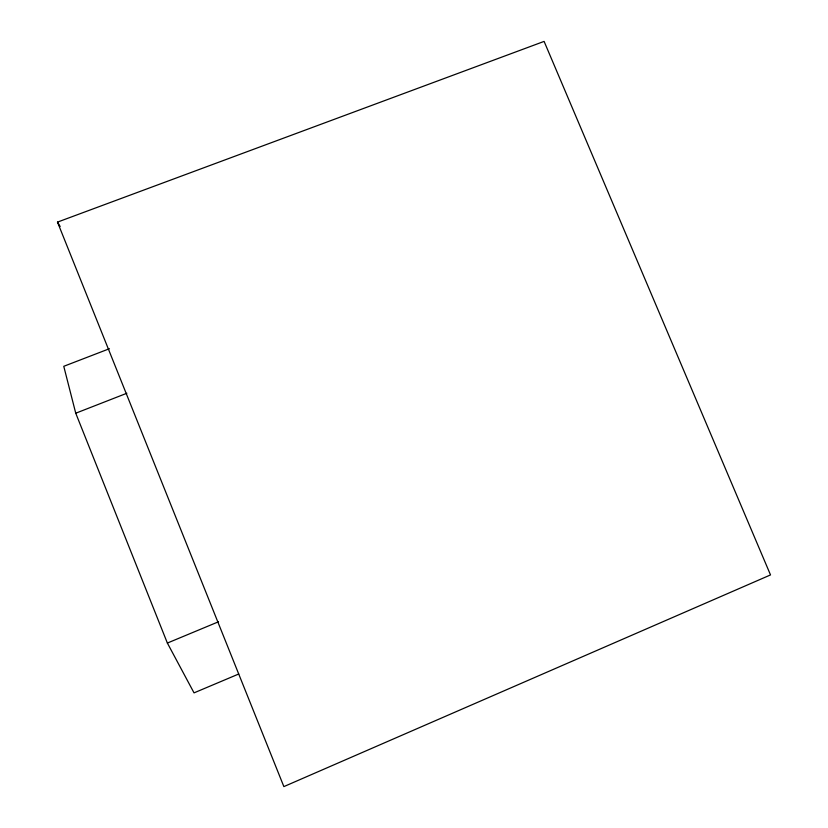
<?xml version="1.0" encoding="UTF-8"?>
<svg xmlns="http://www.w3.org/2000/svg" width="828" height="828" viewBox="0 0 828 828"><rect width="100%" height="100%" fill="white"/><g stroke="black" fill="none" stroke-linecap="round" stroke-linejoin="round"><path stroke-width="1.24" d="M238.743 674.002L194.031 692.87L167.37 643.056L75.741 413.213L63.766 366.307L109.451 348.702M167.37 643.056L218.53 621.766M75.741 413.213L126.87 393.248M57.484 222.111L544.1 41.4L770.516 574.922L283.869 786.6L57.484 222.111L60.175 226.489"/></g></svg>
